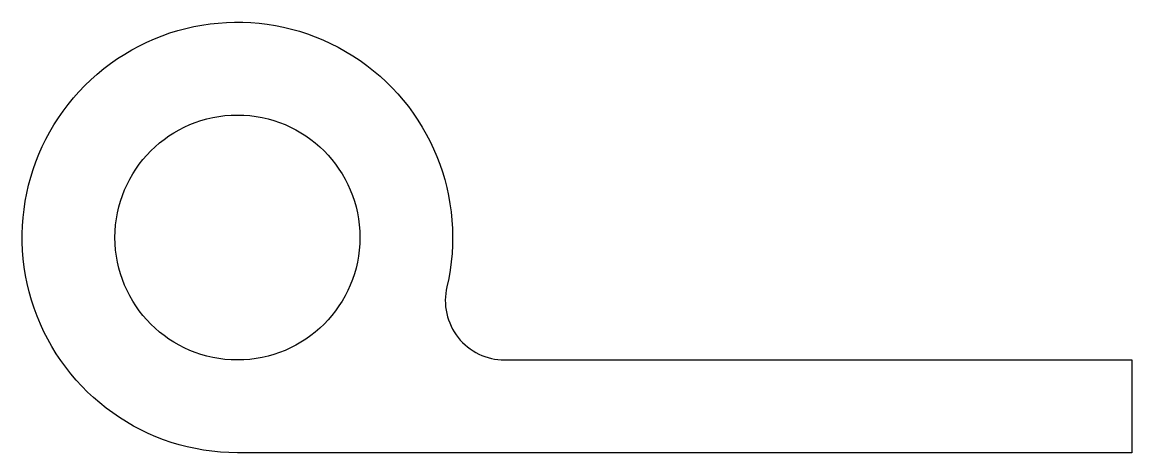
# Model space of a CAD drawing. Header units: inches. Extents: x -0.43 to 1.81, y -0.43 to 0.43.
import ezdxf

# ---------------------------------------------------------------- set-up
doc = ezdxf.new("R2010")
doc.units = ezdxf.units.IN
doc.layers.get('0').update_dxf_attribs({"linetype": 'CONTINUOUS'})

msp = doc.modelspace()

# ---------------------------------------------------------------- linework, layer by layer
msp.add_lwpolyline([(1.8077, -0.435), (0, -0.435, -2.874886), (0.4234, -0.0999, 0.483856), (0.5402, -0.2475), (1.8077, -0.2475)], format="xyb", close=True)
msp.add_circle((0, 0), 0.2475)

doc.saveas('drawing.dxf')
